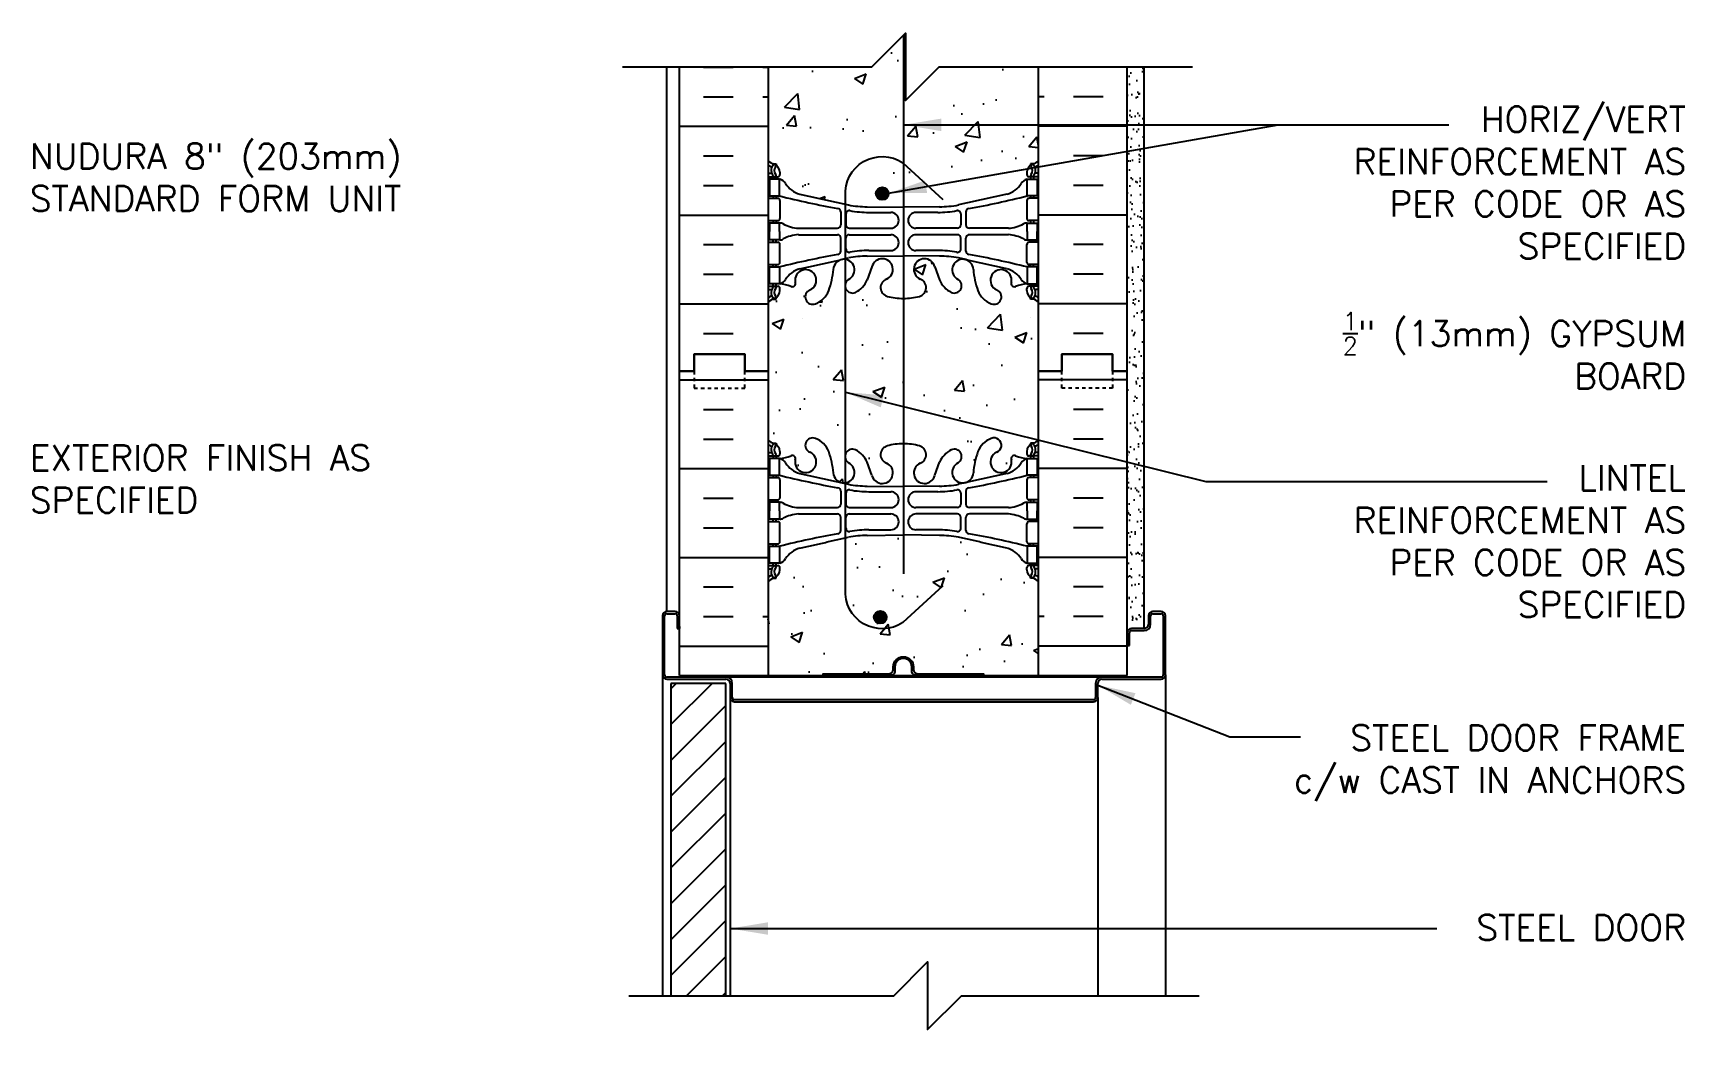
# Model space of a CAD drawing. Header units: inches. Extents: x -46.4 to 2.8, y 130.3 to 208.3.
# Drawn here: x -46.09 to 2.77, y 178.78 to 208.33 of the extents above; entities that cross this region are included whole.
import ezdxf

# ---------------------------------------------------------------- set-up
doc = ezdxf.new("R2010")
doc.units = ezdxf.units.IN
doc.header["$LTSCALE"] = 0.5
doc.header["$MEASUREMENT"] = 0
doc.linetypes.add('DASHED2', pattern=[0.375, 0.25, -0.125])
for name, color, linetype in [('HATCH', 12, 'Continuous'), ('line25', 2, 'Continuous'), ('LINE50', 5, 'Continuous'), ('LINE65', 3, 'Continuous'), ('LINE9', 9, 'Continuous'), ('TEXT', 4, 'Continuous'), ('Web_Edge', 9, 'Continuous')]:
    doc.layers.add(name, color=color, linetype=linetype)
doc.styles.add('DIM', font='romans.shx', dxfattribs={"width": 0.7})
doc.styles.add('ROMANS', font='romans.shx', dxfattribs={"height": 0.75})
doc.dimstyles.new('ext_12', dxfattribs={"dimscale": 12, "dimtxt": 0.09375, "dimasz": 0.09375, "dimexe": 0.09375, "dimexo": 0.0625, "dimgap": 0.0625, "dimtad": 1, "dimdec": 1, "dimzin": 3, "dimdsep": 46, "dimlunit": 4, "dimtxsty": 'DIM', "dimcen": 0.09, "dimdle": 0.09375, "dimclrt": 4, "dimadec": 0, "dimazin": 0, "dimtfac": 1, "dimtdec": 1, "dimtmove": 2, "dimatfit": 3, "dimfxl": 1, "dimfrac": 2, "dimtolj": 1, "dimtzin": 0, "dimarcsym": 0})
pattern_1 = [(37.5, (-146.2591, 11.6851), (-0.01574834, 0.48170594), [0, -0.38, 0, -0.425, 0, -0.40625]), (7.5, (-146.2591, 11.6851), (0.4424442, 0.7055365), [0, -0.205, 0, -0.3425, 0, -0.13125]), (327.5, (-146.5666, 11.6851), (0.7785355, 0.0014148), [0, -0.125, 0, -0.45, 0, -0.5875]), (317.5, (-146.5666, 11.6851), (0.7515317, 0.2194189), [0, -0.0625, 0, -0.295, 0, -0.3375])]

msp = doc.modelspace()

# ---------------------------------------------------------------- hatches: boundary and pattern name
at = {"layer": 'HATCH'}
h = msp.add_hatch(dxfattribs=at)
h.set_pattern_fill('AR-CONC', color=256, scale=0.5)
edge = h.paths.add_edge_path()
edge.add_line((-16.348, 207.33), (-19.285, 207.33))
edge.add_line((-19.285, 207.33), (-20.285, 206.33))
edge.add_line((-20.285, 206.33), (-20.285, 208.33))
edge.add_line((-20.285, 208.33), (-21.285, 207.33))
edge.add_line((-21.285, 207.33), (-24.348, 207.33))
edge.add_line((-24.348, 207.33), (-24.348, 204.557))
edge.add_arc((-24.002, 204.918), 0.5, 226.2109, 246.4218)
edge.add_line((-24.202, 204.46), (-24.112, 204.46))
edge.add_line((-24.112, 204.46), (-24.112, 204.418))
edge.add_arc((-24.252, 204.211), 0.25, 0, 55.9442, ccw=False)
edge.add_line((-24.002, 204.211), (-24.002, 204.143))
edge.add_arc((-24.064, 204.143), 0.0625, -90, 0, ccw=False)
edge.add_line((-24.064, 204.081), (-24.112, 204.081))
edge.add_line((-24.112, 204.081), (-24.112, 204.011))
edge.add_line((-24.112, 204.011), (-24.007, 204.011))
edge.add_arc((-24.129, 203.668), 0.364, 34.9775, 70.3387, ccw=False)
edge.add_arc((-23.206, 204.279), 0.743, 212.7919, 253.8107)
edge.add_spline(control_points=[(-23.413, 203.565), (-21.976, 203.245)], knot_values=[0, 0, 1, 1], degree=1, periodic=0)
edge.add_arc((-21.419, 206.177), 2.984, 259.2546, 270.0995)
edge.add_line((-21.414, 203.193), (-20.348, 203.177))
edge.add_line((-20.348, 203.177), (-19.281, 203.193))
edge.add_arc((-19.276, 206.177), 2.984, 269.9005, 280.7454)
edge.add_spline(control_points=[(-18.72, 203.245), (-17.282, 203.565)], knot_values=[0, 0, 1, 1], degree=1, periodic=0)
edge.add_arc((-17.489, 204.279), 0.743, 286.1893, 327.2081)
edge.add_arc((-16.566, 203.668), 0.364, 109.6613, 145.0225, ccw=False)
edge.add_line((-16.689, 204.011), (-16.584, 204.011))
edge.add_line((-16.584, 204.011), (-16.584, 204.081))
edge.add_line((-16.584, 204.081), (-16.631, 204.081))
edge.add_arc((-16.631, 204.143), 0.0625, 180, 270, ccw=False)
edge.add_line((-16.694, 204.143), (-16.694, 204.211))
edge.add_arc((-16.444, 204.211), 0.25, 124.0558, 180, ccw=False)
edge.add_line((-16.584, 204.418), (-16.584, 204.46))
edge.add_line((-16.584, 204.46), (-16.494, 204.46))
edge.add_arc((-16.694, 204.918), 0.5, 293.5782, 313.7891)
edge.add_line((-16.348, 204.557), (-16.348, 207.33))
h.paths.add_polyline_path([(-16.348, 200.365, 0.088416), (-16.494, 200.462), (-16.584, 200.462), (-16.584, 200.504, -0.249069), (-16.694, 200.711), (-16.694, 200.778, -0.414214), (-16.631, 200.841), (-16.584, 200.841), (-16.584, 200.911), (-16.689, 200.911, 0.087457), (-17.026, 200.832, -0.638777), (-17.151, 200.956, 2.087231), (-17.585, 200.731, -1), (-17.748, 200.322, -0.21345), (-18.14, 200.711, -0.068226), (-18.276, 201.339, 1.753171), (-18.727, 201.043, -0.940793), (-18.93, 200.659, -0.173075), (-19.276, 201.026), (-19.419, 201.413, 1.612474), (-19.85, 201.053, -0.734872), (-19.874, 200.542, -0.068475), (-20.348, 200.48, -0.068475), (-20.822, 200.542, -0.734872), (-20.845, 201.053, 1.612474), (-21.276, 201.413), (-21.419, 201.026, -0.173075), (-21.765, 200.659, -0.940793), (-21.969, 201.043, 1.753171), (-22.419, 201.339, -0.068226), (-22.555, 200.711, -0.21345), (-22.947, 200.322, -1), (-23.111, 200.731, 2.087231), (-23.545, 200.956, -0.638777), (-23.67, 200.832, 0.087457), (-24.007, 200.911), (-24.112, 200.911), (-24.112, 200.841), (-24.064, 200.841, -0.414214), (-24.002, 200.778), (-24.002, 200.711, -0.249069), (-24.112, 200.504), (-24.112, 200.462), (-24.202, 200.462, 0.088416), (-24.348, 200.365), (-24.348, 198.33), (-24.348, 196.296, 0.088416), (-24.202, 196.199), (-24.112, 196.199), (-24.112, 196.157, -0.249069), (-24.002, 195.95), (-24.002, 195.882, -0.414214), (-24.064, 195.82), (-24.112, 195.82), (-24.112, 195.75), (-24.007, 195.75, 0.087457), (-23.67, 195.828, -0.638777), (-23.545, 195.705, 2.087231), (-23.111, 195.93, -1), (-22.947, 196.338, -0.21345), (-22.555, 195.949, -0.068226), (-22.419, 195.321, 1.753171), (-21.969, 195.618, -0.940793), (-21.765, 196.001, -0.173075), (-21.419, 195.634), (-21.276, 195.248, 1.612474), (-20.845, 195.607, -0.734872), (-20.822, 196.118, -0.068475), (-20.348, 196.18, -0.068475), (-19.874, 196.118, -0.734872), (-19.85, 195.607, 1.612474), (-19.419, 195.248), (-19.276, 195.634, -0.173075), (-18.93, 196.001, -0.940793), (-18.727, 195.618, 1.753171), (-18.276, 195.321, -0.068226), (-18.14, 195.949, -0.21345), (-17.748, 196.338, -1), (-17.585, 195.93, 2.087231), (-17.151, 195.705, -0.638777), (-17.026, 195.828, 0.087457), (-16.689, 195.75), (-16.584, 195.75), (-16.584, 195.82), (-16.631, 195.82, -0.414214), (-16.694, 195.882), (-16.694, 195.95, -0.249069), (-16.584, 196.157), (-16.584, 196.199), (-16.494, 196.199, 0.088416), (-16.348, 196.296), (-16.348, 198.33)])
edge = h.paths.add_edge_path()
edge.add_arc((-16.694, 191.743), 0.5, 46.2109, 66.4218)
edge.add_line((-16.494, 192.201), (-16.584, 192.201))
edge.add_line((-16.584, 192.201), (-16.584, 192.243))
edge.add_arc((-16.444, 192.45), 0.25, 180, 235.9442, ccw=False)
edge.add_line((-16.694, 192.45), (-16.694, 192.517))
edge.add_arc((-16.631, 192.517), 0.0625, 90, 180, ccw=False)
edge.add_line((-16.631, 192.58), (-16.584, 192.58))
edge.add_line((-16.584, 192.58), (-16.584, 192.65))
edge.add_line((-16.584, 192.65), (-16.689, 192.65))
edge.add_arc((-16.566, 192.992), 0.364, 214.9775, 250.3387, ccw=False)
edge.add_arc((-17.489, 192.381), 0.743, 32.7919, 73.8107)
edge.add_spline(control_points=[(-17.282, 193.095), (-18.72, 193.416)], knot_values=[0, 0, 1, 1], degree=1, periodic=0)
edge.add_arc((-19.276, 190.484), 2.984, 79.2546, 90.0995)
edge.add_line((-19.281, 193.468), (-20.348, 193.484))
edge.add_line((-20.348, 193.484), (-21.414, 193.468))
edge.add_arc((-21.419, 190.484), 2.984, 89.9005, 100.7454)
edge.add_spline(control_points=[(-21.976, 193.416), (-23.413, 193.095)], knot_values=[0, 0, 1, 1], degree=1, periodic=0)
edge.add_arc((-23.206, 192.381), 0.743, 106.1893, 147.2081)
edge.add_arc((-24.129, 192.992), 0.364, 289.6613, 325.0225, ccw=False)
edge.add_line((-24.007, 192.65), (-24.112, 192.65))
edge.add_line((-24.112, 192.65), (-24.112, 192.58))
edge.add_line((-24.112, 192.58), (-24.064, 192.58))
edge.add_arc((-24.064, 192.517), 0.0625, 0, 90, ccw=False)
edge.add_line((-24.002, 192.517), (-24.002, 192.45))
edge.add_arc((-24.252, 192.45), 0.25, 304.0558, 360, ccw=False)
edge.add_line((-24.112, 192.243), (-24.112, 192.201))
edge.add_line((-24.112, 192.201), (-24.202, 192.201))
edge.add_arc((-24.002, 191.743), 0.5, 113.5782, 133.7891)
edge.add_line((-24.348, 192.103), (-24.348, 189.33))
edge.add_line((-24.348, 189.33), (-22.723, 189.33))
edge.add_line((-22.723, 189.33), (-22.723, 189.38))
edge.add_line((-22.723, 189.38), (-20.773, 189.38))
edge.add_arc((-20.773, 189.505), 0.125, 270, 360)
edge.add_line((-20.648, 189.505), (-20.648, 189.58))
edge.add_arc((-20.348, 189.58), 0.3, 0, 180, ccw=False)
edge.add_line((-20.048, 189.58), (-20.048, 189.505))
edge.add_arc((-19.923, 189.505), 0.125, 180, 270)
edge.add_line((-19.923, 189.38), (-17.973, 189.38))
edge.add_line((-17.973, 189.38), (-17.973, 189.33))
edge.add_line((-17.973, 189.33), (-16.348, 189.33))
edge.add_line((-16.348, 189.33), (-16.348, 192.103))
h.paths.add_polyline_path([(-16.223, 169.471), (-24.473, 169.471), (-24.473, 168.405), (-23.377, 167.309), (-23.336, 167.18), (-23.465, 167.22), (-24.473, 168.228), (-24.473, 167.971), (-24.348, 167.971), (-24.348, 167.436, 0.088416), (-24.202, 167.339), (-24.112, 167.339), (-24.112, 167.297, -0.249069), (-24.002, 167.09), (-24.002, 167.023, -0.414214), (-24.064, 166.96), (-24.112, 166.96), (-24.112, 166.89), (-24.007, 166.89, 0.087457), (-23.67, 166.969, -0.638777), (-23.545, 166.846, 2.087231), (-23.111, 167.07, -1), (-22.947, 167.479, -0.21345), (-22.555, 167.09, -0.068226), (-22.419, 166.462, 1.753171), (-21.969, 166.758, -0.940793), (-21.765, 167.142, -0.173075), (-21.419, 166.775), (-21.276, 166.388, 1.612474), (-20.845, 166.748, -0.734872), (-20.822, 167.259, -0.068475), (-20.348, 167.321, -0.068475), (-19.874, 167.259, -0.734872), (-19.85, 166.748, 1.612474), (-19.419, 166.388), (-19.276, 166.775, -0.173075), (-18.93, 167.142, -0.940793), (-18.727, 166.758, 1.753171), (-18.276, 166.462, -0.068226), (-18.14, 167.09, -0.21345), (-17.748, 167.479, -1), (-17.585, 167.07, 2.087231), (-17.151, 166.846, -0.638777), (-17.026, 166.969, 0.087457), (-16.689, 166.89), (-16.584, 166.89), (-16.584, 166.96), (-16.631, 166.96, -0.414214), (-16.694, 167.023), (-16.694, 167.09, -0.249069), (-16.584, 167.297), (-16.584, 167.339), (-16.494, 167.339, 0.088416), (-16.348, 167.436), (-16.348, 167.971), (-16.223, 167.971), (-16.223, 168.228), (-17.23, 167.22), (-17.359, 167.18), (-17.319, 167.309), (-16.223, 168.405)])
edge = h.paths.add_edge_path()
edge.add_line((-19.817, 164.616), (-20.348, 164.624))
edge.add_line((-20.348, 164.624), (-21.414, 164.608))
edge.add_arc((-21.419, 161.625), 2.984, 89.9005, 100.7454)
edge.add_spline(control_points=[(-21.976, 164.556), (-23.413, 164.236)], knot_values=[0, 0, 1, 1], degree=1, periodic=0)
edge.add_arc((-23.206, 163.522), 0.743, 106.1893, 147.2081)
edge.add_arc((-24.129, 164.133), 0.364, 289.6613, 325.0225, ccw=False)
edge.add_line((-24.007, 163.79), (-24.112, 163.79))
edge.add_line((-24.112, 163.79), (-24.112, 163.72))
edge.add_line((-24.112, 163.72), (-24.064, 163.72))
edge.add_arc((-24.064, 163.658), 0.0625, 0, 90, ccw=False)
edge.add_line((-24.002, 163.658), (-24.002, 163.59))
edge.add_arc((-24.252, 163.59), 0.25, 304.0558, 360, ccw=False)
edge.add_line((-24.112, 163.383), (-24.112, 163.341))
edge.add_line((-24.112, 163.341), (-24.202, 163.341))
edge.add_arc((-24.002, 162.883), 0.5, 113.5782, 133.7891)
edge.add_line((-24.348, 163.244), (-24.348, 157.698))
edge.add_arc((-24.002, 158.059), 0.5, 226.2109, 246.4218)
edge.add_line((-24.202, 157.6), (-24.112, 157.6))
edge.add_line((-24.112, 157.6), (-24.112, 157.559))
edge.add_arc((-24.252, 157.351), 0.25, 0, 55.9442, ccw=False)
edge.add_line((-24.002, 157.351), (-24.002, 157.284))
edge.add_arc((-24.064, 157.284), 0.0625, -90, 0, ccw=False)
edge.add_line((-24.064, 157.221), (-24.112, 157.221))
edge.add_line((-24.112, 157.221), (-24.112, 157.151))
edge.add_line((-24.112, 157.151), (-24.007, 157.151))
edge.add_arc((-24.129, 156.809), 0.364, 34.9775, 70.3387, ccw=False)
edge.add_arc((-23.206, 157.42), 0.743, 212.7919, 253.8107)
edge.add_spline(control_points=[(-23.413, 156.706), (-21.976, 156.386)], knot_values=[0, 0, 1, 1], degree=1, periodic=0)
edge.add_arc((-21.419, 159.317), 2.984, 259.2546, 270.0995)
edge.add_line((-21.414, 156.333), (-20.348, 156.318))
edge.add_line((-20.348, 156.318), (-19.281, 156.333))
edge.add_arc((-19.276, 159.317), 2.984, 269.9005, 280.7454)
edge.add_spline(control_points=[(-18.72, 156.386), (-17.282, 156.706)], knot_values=[0, 0, 1, 1], degree=1, periodic=0)
edge.add_arc((-17.489, 157.42), 0.743, 286.1893, 327.2081)
edge.add_arc((-16.566, 156.809), 0.364, 109.6613, 145.0225, ccw=False)
edge.add_line((-16.689, 157.151), (-16.584, 157.151))
edge.add_line((-16.584, 157.151), (-16.584, 157.221))
edge.add_line((-16.584, 157.221), (-16.631, 157.221))
edge.add_arc((-16.631, 157.284), 0.0625, 180, 270, ccw=False)
edge.add_line((-16.694, 157.284), (-16.694, 157.351))
edge.add_arc((-16.444, 157.351), 0.25, 124.0558, 180, ccw=False)
edge.add_line((-16.584, 157.559), (-16.584, 157.6))
edge.add_line((-16.584, 157.6), (-16.494, 157.6))
edge.add_arc((-16.694, 158.059), 0.5, 293.5782, 313.7891)
edge.add_line((-16.348, 157.698), (-16.348, 160.164))
edge.add_line((-16.348, 160.164), (-17.192, 160.164))
edge.add_line((-17.192, 160.164), (-17.192, 160.726))
edge.add_line((-17.192, 160.726), (-17.379, 160.914))
edge.add_line((-17.379, 160.914), (-17.629, 160.914))
edge.add_line((-17.629, 160.914), (-17.817, 160.726))
edge.add_line((-17.817, 160.726), (-17.817, 160.164))
edge.add_line((-17.817, 160.164), (-18.442, 160.164))
edge.add_line((-18.442, 160.164), (-18.442, 160.726))
edge.add_line((-18.442, 160.726), (-18.629, 160.914))
edge.add_line((-18.629, 160.914), (-18.879, 160.914))
edge.add_line((-18.879, 160.914), (-19.067, 160.726))
edge.add_line((-19.067, 160.726), (-19.067, 160.164))
edge.add_line((-19.067, 160.164), (-19.463, 160.164))
edge.add_line((-19.463, 160.164), (-19.817, 160.517))
edge.add_line((-19.817, 160.517), (-19.817, 164.616))
edge = h.paths.add_edge_path(flags=17)
edge.add_spline(control_points=[(-17.308, 164.241), (-18.72, 164.556)], knot_values=[0.01781, 0.01781, 1, 1], degree=1, periodic=0)
edge.add_arc((-19.276, 161.625), 2.984, 79.2546, 80.9725)
edge.add_line((-18.808, 164.572), (-18.808, 162.971))
edge.add_line((-18.808, 162.971), (-18.558, 162.721))
edge.add_line((-18.558, 162.721), (-17.558, 162.721))
edge.add_line((-17.558, 162.721), (-17.308, 162.971))
edge.add_line((-17.308, 162.971), (-17.308, 164.241))
h.paths.add_polyline_path([(-16.348, 153.505, 0.088416), (-16.494, 153.603), (-16.584, 153.603), (-16.584, 153.644, -0.249069), (-16.694, 153.851), (-16.694, 153.919, -0.414214), (-16.631, 153.981), (-16.584, 153.981), (-16.584, 154.051), (-16.689, 154.051, 0.085348), (-17.018, 153.976, -0.669601), (-17.151, 154.096, 2.087231), (-17.585, 153.871, -1), (-17.748, 153.463, -0.21345), (-18.14, 153.852, -0.068226), (-18.276, 154.48, 1.753171), (-18.727, 154.183, -0.940793), (-18.93, 153.8, -0.173075), (-19.276, 154.167), (-19.419, 154.554, 1.612474), (-19.85, 154.194, -0.734872), (-19.874, 153.683, -0.068475), (-20.348, 153.621, -0.068475), (-20.822, 153.683, -0.734872), (-20.845, 154.194, 1.612474), (-21.276, 154.554), (-21.419, 154.167, -0.173075), (-21.765, 153.8, -0.940793), (-21.969, 154.183, 1.753171), (-22.419, 154.48, -0.068226), (-22.555, 153.852, -0.21345), (-22.947, 153.463, -1), (-23.111, 153.871, 2.087231), (-23.545, 154.096, -0.669601), (-23.677, 153.976, 0.085348), (-24.007, 154.051), (-24.112, 154.051), (-24.112, 153.981), (-24.064, 153.981, -0.414214), (-24.002, 153.919), (-24.002, 153.851, -0.249069), (-24.112, 153.644), (-24.112, 153.603), (-24.202, 153.603, 0.088416), (-24.348, 153.505), (-24.348, 151.471), (-24.348, 149.436, 0.088416), (-24.202, 149.339), (-24.112, 149.339), (-24.112, 149.297, -0.249069), (-24.002, 149.09), (-24.002, 149.023, -0.414214), (-24.064, 148.96), (-24.112, 148.96), (-24.112, 148.89), (-24.007, 148.89, 0.085348), (-23.677, 148.966, -0.669601), (-23.545, 148.846, 2.087231), (-23.111, 149.07, -1), (-22.947, 149.479, -0.21345), (-22.555, 149.09, -0.068226), (-22.419, 148.462, 1.753171), (-21.969, 148.758, -0.940793), (-21.765, 149.142, -0.173075), (-21.419, 148.775), (-21.276, 148.388, 1.612474), (-20.845, 148.748, -0.734872), (-20.822, 149.259, -0.068475), (-20.348, 149.321, -0.068475), (-19.874, 149.259, -0.734872), (-19.85, 148.748, 1.612474), (-19.419, 148.388), (-19.276, 148.775, -0.173075), (-18.93, 149.142, -0.940793), (-18.727, 148.758, 1.753171), (-18.276, 148.462, -0.068226), (-18.14, 149.09, -0.21345), (-17.748, 149.479, -1), (-17.585, 149.07, 2.087231), (-17.151, 148.846, -0.669601), (-17.018, 148.966, 0.085348), (-16.689, 148.89), (-16.584, 148.89), (-16.584, 148.96), (-16.631, 148.96, -0.414214), (-16.694, 149.023), (-16.694, 149.09, -0.249069), (-16.584, 149.297), (-16.584, 149.339), (-16.494, 149.339, 0.088416), (-16.348, 149.436), (-16.348, 151.471)])
h = msp.add_hatch(dxfattribs=at)
h.set_pattern_fill('AR-SAND', color=256, scale=0.25, style=0)
h.set_pattern_definition(pattern_1)
h.paths.add_polyline_path([(-13.223, 207.33), (-13.723, 207.33), (-13.723, 203.585), (-13.223, 203.585)])
h = msp.add_hatch(dxfattribs=at)
h.set_pattern_fill('AR-SAND', color=256, scale=0.25, style=0)
h.set_pattern_definition(pattern_1)
h.paths.add_polyline_path([(-13.223, 203.585), (-13.723, 203.585), (-13.723, 202.692), (-13.223, 202.975)])
h = msp.add_hatch(dxfattribs=at)
h.set_pattern_fill('AR-SAND', color=256, scale=0.25, style=0)
h.set_pattern_definition(pattern_1)
h.paths.add_polyline_path([(-13.223, 202.975), (-13.723, 202.692), (-13.723, 198.33), (-13.723, 190.593, -0.414214), (-13.598, 190.718), (-13.223, 190.718)])
h = msp.add_hatch(dxfattribs=at)
h.set_pattern_fill('ANSI31', color=256, scale=6, style=0)
h.set_pattern_definition([(45, (-148.2591, 11.6851), (-0.53033, 0.53033), [])])
h.paths.add_polyline_path([(-25.598, 189.093), (-27.223, 189.093), (-27.223, 179.855), (-25.598, 179.855)])
at = {"layer": 'LINE65'}
for points in [[(-20.784, 203.581, 1), (-21.159, 203.581, 1)], [(-20.843, 191.048, 1), (-21.218, 191.048, 1)]]:
    msp.add_hatch(color=256, dxfattribs=at).paths.add_polyline_path(points)

# ---------------------------------------------------------------- linework, layer by layer
at = {"layer": 'HATCH'}
for p, q in [((-26.259, 207.321), (-25.384, 207.321)), ((-24.509, 207.321), (-24.348, 207.321)), ((-16.186, 207.321), (-16.348, 207.321)), ((-14.436, 207.321), (-15.311, 207.321)), ((-26.259, 206.446), (-25.384, 206.446)), ((-24.509, 206.446), (-24.348, 206.446)), ((-16.186, 206.446), (-16.348, 206.446)), ((-14.436, 206.446), (-15.311, 206.446)), ((-26.973, 205.571), (-24.348, 205.571)), ((-13.723, 205.571), (-16.348, 205.571)), ((-26.259, 204.696), (-25.384, 204.696)), ((-14.436, 204.696), (-15.311, 204.696)), ((-26.259, 203.821), (-25.384, 203.821)), ((-14.436, 203.821), (-15.311, 203.821)), ((-26.973, 202.946), (-24.348, 202.946)), ((-13.723, 202.946), (-16.348, 202.946)), ((-26.259, 202.071), (-25.384, 202.071)), ((-14.436, 202.071), (-15.311, 202.071)), ((-26.259, 201.196), (-25.384, 201.196)), ((-14.436, 201.196), (-15.311, 201.196)), ((-26.973, 200.321), (-24.348, 200.321)), ((-23.32, 199.886), (-23.32, 199.886)), ((-16.588, 199.917), (-16.588, 199.917)), ((-13.723, 200.321), (-16.348, 200.321)), ((-26.259, 199.446), (-25.384, 199.446)), ((-14.436, 199.446), (-15.311, 199.446)), ((-26.973, 198.071), (-24.348, 198.071)), ((-13.723, 198.071), (-16.348, 198.071)), ((-26.259, 197.196), (-25.384, 197.196)), ((-14.436, 197.196), (-15.311, 197.196)), ((-26.259, 196.321), (-25.384, 196.321)), ((-14.436, 196.321), (-15.311, 196.321)), ((-26.973, 195.446), (-24.348, 195.446)), ((-13.723, 195.446), (-16.348, 195.446)), ((-26.259, 194.571), (-25.384, 194.571)), ((-14.436, 194.571), (-15.311, 194.571)), ((-26.259, 193.696), (-25.384, 193.696)), ((-14.436, 193.696), (-15.311, 193.696)), ((-26.973, 192.821), (-24.348, 192.821)), ((-13.723, 192.821), (-16.348, 192.821)), ((-26.259, 191.946), (-25.384, 191.946)), ((-14.436, 191.946), (-15.311, 191.946)), ((-26.259, 191.071), (-25.384, 191.071)), ((-24.509, 191.071), (-24.348, 191.071)), ((-16.186, 191.071), (-16.348, 191.071)), ((-14.436, 191.071), (-15.311, 191.071)), ((-26.973, 190.196), (-24.348, 190.196)), ((-13.723, 190.196), (-16.348, 190.196)), ((-27.473, 189.343), (-27.473, 179.855)), ((-12.598, 189.343), (-12.598, 179.855)), ((-25.473, 188.674), (-25.473, 179.855)), ((-14.598, 188.674), (-14.598, 179.855))]:
    msp.add_line(p, q, dxfattribs=at)
at = {"layer": 'line25'}
for p, q in [((-24.348, 207.33), (-24.348, 198.33)), ((-16.348, 198.33), (-16.348, 207.33)), ((-24.348, 198.33), (-24.348, 189.33)), ((-16.348, 189.33), (-16.348, 198.33)), ((-26.973, 189.33), (-24.348, 189.33)), ((-16.348, 189.33), (-13.723, 189.33)), ((-27.223, 189.093), (-27.223, 179.855)), ((-25.598, 189.093), (-27.223, 189.093)), ((-25.598, 179.855), (-25.598, 189.093))]:
    msp.add_line(p, q, dxfattribs=at)
at = {"layer": 'LINE50'}
for p, q in [((-26.973, 198.33), (-26.973, 207.33)), ((-13.723, 198.33), (-13.723, 207.33)), ((-26.973, 189.33), (-26.973, 198.33)), ((-13.723, 189.33), (-13.723, 198.33))]:
    msp.add_line(p, q, dxfattribs=at)
for points in [[(-26.973, 198.33), (-26.535, 198.33), (-26.535, 198.83), (-25.035, 198.83), (-25.035, 198.33), (-24.348, 198.33)], [(-24.348, 198.33), (-25.035, 198.33), (-25.035, 198.83), (-26.535, 198.83), (-26.535, 198.33), (-26.973, 198.33)], [(-13.723, 198.33), (-14.16, 198.33), (-14.16, 198.83), (-15.66, 198.83), (-15.66, 198.33), (-16.348, 198.33)], [(-16.348, 198.33), (-15.66, 198.33), (-15.66, 198.83), (-14.16, 198.83), (-14.16, 198.33), (-13.723, 198.33)]]:
    msp.add_lwpolyline(points, dxfattribs=at)
at = {"layer": 'LINE65'}
msp.add_line((-20.348, 208.268), (-20.348, 192.33), dxfattribs=at)
msp.add_lwpolyline([(-19.185, 191.977), (-20.365, 190.893, -0.623194), (-22.064, 191.883), (-22.064, 203.503, -0.623194), (-20.365, 204.493), (-19.185, 203.409)], format="xyb", dxfattribs=at)
for centre in [(-20.972, 203.581), (-21.03, 191.048)]:
    msp.add_circle(centre, 0.188, dxfattribs=at)
at = {"layer": 'LINE9'}
for p, q in [((-27.348, 191.218), (-27.348, 207.33)), ((-13.223, 190.718), (-13.223, 207.33)), ((-27.473, 191.093), (-27.473, 189.343)), ((-27.41, 189.343), (-27.41, 191.093)), ((-27.098, 191.218), (-27.348, 191.218)), ((-27.348, 191.155), (-27.098, 191.155)), ((-27.035, 191.093), (-27.035, 190.718)), ((-26.973, 190.718), (-26.973, 191.093)), ((-13.098, 191.093), (-13.098, 190.843)), ((-13.035, 190.843), (-13.035, 191.093)), ((-12.723, 191.218), (-12.973, 191.218)), ((-12.973, 191.155), (-12.723, 191.155)), ((-12.66, 191.093), (-12.66, 189.343)), ((-12.598, 189.343), (-12.598, 191.093)), ((-27.035, 190.718), (-26.973, 190.718)), ((-26.973, 190.778), (-26.973, 190.718)), ((-13.723, 190.593), (-13.723, 190.218)), ((-13.66, 190.218), (-13.66, 190.593)), ((-13.223, 190.718), (-13.598, 190.718)), ((-13.598, 190.655), (-13.223, 190.655)), ((-13.723, 190.218), (-13.66, 190.218)), ((-25.598, 189.28), (-27.348, 189.28)), ((-27.348, 189.218), (-25.598, 189.218)), ((-26.094, 189.28), (-26.094, 189.33)), ((-26.094, 189.33), (-13.975, 189.33)), ((-13.975, 189.28), (-26.094, 189.28)), ((-12.723, 189.28), (-14.473, 189.28)), ((-14.473, 189.218), (-12.723, 189.218)), ((-13.975, 189.33), (-13.975, 189.28)), ((-25.473, 189.093), (-25.473, 188.674)), ((-25.41, 188.674), (-25.41, 189.093)), ((-14.66, 189.093), (-14.66, 188.674)), ((-14.598, 188.674), (-14.598, 189.093)), ((-14.723, 188.611), (-25.348, 188.611)), ((-25.348, 188.549), (-14.723, 188.549))]:
    msp.add_line(p, q, dxfattribs=at)
for points in [[(-28.661, 207.33), (-21.285, 207.33), (-20.285, 208.33), (-20.285, 206.33), (-19.285, 207.33), (-11.792, 207.33)], [(-28.473, 179.855), (-20.631, 179.855), (-19.631, 180.855), (-19.631, 178.855), (-18.631, 179.855), (-11.598, 179.855)]]:
    msp.add_lwpolyline(points, dxfattribs=at)
at = {"layer": 'LINE9', "linetype": 'DASHED2', "ltscale": 0.15}
for points in [[(-26.535, 198.33), (-26.535, 198.33), (-26.535, 197.83), (-25.035, 197.83), (-25.035, 198.33), (-25.035, 198.33)], [(-14.16, 198.33), (-14.16, 198.33), (-14.16, 197.83), (-15.66, 197.83), (-15.66, 198.33), (-15.66, 198.33)]]:
    msp.add_lwpolyline(points, dxfattribs=at)
at = {"layer": 'LINE9'}
msp.add_lwpolyline([(-17.973, 189.33), (-19.973, 189.33, -0.414214), (-20.098, 189.455), (-20.098, 189.58, 1), (-20.598, 189.58), (-20.598, 189.455, -0.414214), (-20.723, 189.33), (-22.723, 189.33), (-22.723, 189.38), (-20.773, 189.38, 0.414214), (-20.648, 189.505), (-20.648, 189.58, -1), (-20.048, 189.58), (-20.048, 189.505, 0.414214), (-19.923, 189.38), (-17.973, 189.38)], format="xyb", close=True, dxfattribs=at)
for centre, radius, start, end in [((-27.348, 191.093), 0.125, 90, 180), ((-27.348, 191.093), 0.0625, 90, 180), ((-27.098, 191.093), 0.125, 0, 90), ((-27.098, 191.093), 0.0625, 0, 90), ((-12.973, 191.093), 0.125, 90, 180), ((-12.973, 191.093), 0.0625, 90, 180), ((-12.723, 191.093), 0.125, 0, 90), ((-12.723, 191.093), 0.0625, 0, 90), ((-13.598, 190.593), 0.125, 90, 180), ((-13.598, 190.593), 0.0625, 90, 180), ((-13.223, 190.843), 0.125, 270, 0), ((-13.223, 190.843), 0.188, 270, 0), ((-27.348, 189.343), 0.125, 180, 270), ((-27.348, 189.343), 0.0625, 180, 270), ((-25.598, 189.093), 0.188, 0, 90), ((-25.598, 189.093), 0.125, 0, 90), ((-14.473, 189.093), 0.188, 90, 180), ((-14.473, 189.093), 0.125, 90, 180), ((-12.723, 189.343), 0.125, 270, 0), ((-12.723, 189.343), 0.0625, 270, 0), ((-25.348, 188.674), 0.125, 180, 270), ((-25.348, 188.674), 0.0625, 180, 270), ((-14.723, 188.674), 0.125, 270, 0), ((-14.723, 188.674), 0.0625, 270, 0)]:
    msp.add_arc(centre, radius, start, end, dxfattribs=at)
at = {"layer": 'TEXT'}
for points in [[(-24.959, 204.584, 0, 0.5, 0), (-26.459, 204.584, 0, 0, 0), (-33.424, 204.584, 0, 0, 0)], [(-13.438, 199.4, 0, 0.5, 0), (-11.938, 199.4, 0, 0, 0), (-9.322, 199.4, 0, 0, 0)], [(-27.348, 195.718, 0, 0.5, 0), (-28.848, 195.718, 0, 0, 0), (-34.35, 195.718, 0, 0, 0)]]:
    msp.add_lwpolyline(points, format="xyseb", dxfattribs=at)
at = {"layer": 'Web_Edge'}
for p, q in [((-24.202, 204.46), (-24.112, 204.46)), ((-24.112, 204.46), (-24.112, 204.418)), ((-16.494, 204.46), (-16.584, 204.46)), ((-16.584, 204.46), (-16.584, 204.418)), ((-24.348, 204.181), (-24.27, 204.181)), ((-24.348, 204.081), (-24.064, 204.081)), ((-24.202, 204.081), (-24.202, 204.011)), ((-24.112, 204.081), (-24.112, 204.011)), ((-24.002, 204.211), (-24.002, 204.143)), ((-16.694, 204.211), (-16.694, 204.143)), ((-16.348, 204.081), (-16.631, 204.081)), ((-16.584, 204.081), (-16.584, 204.011)), ((-16.494, 204.081), (-16.494, 204.011)), ((-16.348, 204.181), (-16.426, 204.181)), ((-24.348, 203.441), (-24.064, 203.441)), ((-24.202, 203.511), (-24.202, 203.441)), ((-24.112, 203.511), (-24.112, 203.441)), ((-24.002, 203.378), (-24.002, 202.843)), ((-16.694, 203.378), (-16.694, 202.843)), ((-16.348, 203.441), (-16.631, 203.441)), ((-16.584, 203.511), (-16.584, 203.441)), ((-16.494, 203.511), (-16.494, 203.441)), ((-22.2, 203.041), (-22.2, 202.656)), ((-22.047, 202.979), (-22.047, 202.656)), ((-21.414, 203.193), (-20.348, 203.177)), ((-21.367, 203.025), (-20.72, 203.025)), ((-19.281, 203.193), (-20.348, 203.177)), ((-19.328, 203.025), (-19.975, 203.025)), ((-18.648, 202.979), (-18.648, 202.656)), ((-18.496, 203.041), (-18.496, 202.656)), ((-24.348, 202.781), (-24.064, 202.781)), ((-24.202, 202.781), (-24.202, 202.711)), ((-24.112, 202.781), (-24.112, 202.711)), ((-23.454, 202.555), (-22.3, 202.556)), ((-23.454, 202.366), (-22.3, 202.365)), ((-21.947, 202.556), (-20.72, 202.556)), ((-21.947, 202.365), (-20.72, 202.365)), ((-18.748, 202.556), (-19.975, 202.556)), ((-18.748, 202.365), (-19.975, 202.365)), ((-17.241, 202.555), (-18.396, 202.556)), ((-17.241, 202.366), (-18.396, 202.365)), ((-16.348, 202.781), (-16.631, 202.781)), ((-16.584, 202.781), (-16.584, 202.711)), ((-16.494, 202.781), (-16.494, 202.711)), ((-24.348, 202.141), (-24.064, 202.141)), ((-24.202, 202.141), (-24.202, 202.211)), ((-24.112, 202.141), (-24.112, 202.211)), ((-24.002, 201.543), (-24.002, 202.078)), ((-22.2, 201.881), (-22.2, 202.265)), ((-22.047, 201.943), (-22.047, 202.265)), ((-21.367, 201.897), (-20.72, 201.897)), ((-19.328, 201.897), (-19.975, 201.897)), ((-18.648, 201.943), (-18.648, 202.265)), ((-18.496, 201.881), (-18.496, 202.265)), ((-16.694, 201.543), (-16.694, 202.078)), ((-16.348, 202.141), (-16.631, 202.141)), ((-16.584, 202.141), (-16.584, 202.211)), ((-16.494, 202.141), (-16.494, 202.211)), ((-24.348, 201.481), (-24.064, 201.481)), ((-24.202, 201.411), (-24.202, 201.481)), ((-24.112, 201.411), (-24.112, 201.481)), ((-21.276, 201.413), (-21.419, 201.026)), ((-21.414, 201.729), (-20.348, 201.745)), ((-19.281, 201.729), (-20.348, 201.745)), ((-19.419, 201.413), (-19.276, 201.026)), ((-16.348, 201.481), (-16.631, 201.481)), ((-16.584, 201.411), (-16.584, 201.481)), ((-16.494, 201.411), (-16.494, 201.481)), ((-24.202, 200.841), (-24.202, 200.911)), ((-24.112, 200.841), (-24.112, 200.911)), ((-16.584, 200.841), (-16.584, 200.911)), ((-16.494, 200.841), (-16.494, 200.911)), ((-24.348, 200.841), (-24.064, 200.841)), ((-24.348, 200.741), (-24.27, 200.741)), ((-24.202, 200.462), (-24.112, 200.462)), ((-24.112, 200.462), (-24.112, 200.504)), ((-24.002, 200.711), (-24.002, 200.778)), ((-16.694, 200.711), (-16.694, 200.778)), ((-16.348, 200.841), (-16.631, 200.841)), ((-16.584, 200.462), (-16.584, 200.504)), ((-16.494, 200.462), (-16.584, 200.462)), ((-16.348, 200.741), (-16.426, 200.741)), ((-24.202, 196.199), (-24.112, 196.199)), ((-24.112, 196.199), (-24.112, 196.157)), ((-16.494, 196.199), (-16.584, 196.199)), ((-16.584, 196.199), (-16.584, 196.157)), ((-24.348, 195.92), (-24.27, 195.92)), ((-24.348, 195.82), (-24.064, 195.82)), ((-24.202, 195.82), (-24.202, 195.75)), ((-24.112, 195.82), (-24.112, 195.75)), ((-24.002, 195.95), (-24.002, 195.882)), ((-21.276, 195.248), (-21.419, 195.634)), ((-19.419, 195.248), (-19.276, 195.634)), ((-16.694, 195.95), (-16.694, 195.882)), ((-16.348, 195.82), (-16.631, 195.82)), ((-16.584, 195.82), (-16.584, 195.75)), ((-16.494, 195.82), (-16.494, 195.75)), ((-16.348, 195.92), (-16.426, 195.92)), ((-24.348, 195.18), (-24.064, 195.18)), ((-24.202, 195.25), (-24.202, 195.18)), ((-24.112, 195.25), (-24.112, 195.18)), ((-24.002, 195.117), (-24.002, 194.582)), ((-16.694, 195.117), (-16.694, 194.582)), ((-16.348, 195.18), (-16.631, 195.18)), ((-16.584, 195.25), (-16.584, 195.18)), ((-16.494, 195.25), (-16.494, 195.18)), ((-24.348, 194.52), (-24.064, 194.52)), ((-24.202, 194.52), (-24.202, 194.45)), ((-24.112, 194.52), (-24.112, 194.45)), ((-22.2, 194.78), (-22.2, 194.395)), ((-22.047, 194.718), (-22.047, 194.395)), ((-21.414, 194.931), (-20.348, 194.916)), ((-21.367, 194.764), (-20.72, 194.764)), ((-19.281, 194.931), (-20.348, 194.916)), ((-19.328, 194.764), (-19.975, 194.764)), ((-18.648, 194.718), (-18.648, 194.395)), ((-18.496, 194.78), (-18.496, 194.395)), ((-16.348, 194.52), (-16.631, 194.52)), ((-16.584, 194.52), (-16.584, 194.45)), ((-16.494, 194.52), (-16.494, 194.45)), ((-23.454, 194.294), (-22.3, 194.295)), ((-23.454, 194.105), (-22.3, 194.104)), ((-22.2, 193.62), (-22.2, 194.004)), ((-22.047, 193.682), (-22.047, 194.004)), ((-21.947, 194.295), (-20.72, 194.295)), ((-21.947, 194.104), (-20.72, 194.104)), ((-18.748, 194.295), (-19.975, 194.295)), ((-18.748, 194.104), (-19.975, 194.104)), ((-18.648, 193.682), (-18.648, 194.004)), ((-18.496, 193.62), (-18.496, 194.004)), ((-17.241, 194.294), (-18.396, 194.295)), ((-17.241, 194.105), (-18.396, 194.104)), ((-24.348, 193.88), (-24.064, 193.88)), ((-24.202, 193.88), (-24.202, 193.95)), ((-24.112, 193.88), (-24.112, 193.95)), ((-24.002, 193.282), (-24.002, 193.817)), ((-21.367, 193.636), (-20.72, 193.636)), ((-19.328, 193.636), (-19.975, 193.636)), ((-16.694, 193.282), (-16.694, 193.817)), ((-16.348, 193.88), (-16.631, 193.88)), ((-16.584, 193.88), (-16.584, 193.95)), ((-16.494, 193.88), (-16.494, 193.95)), ((-24.348, 193.22), (-24.064, 193.22)), ((-24.202, 193.15), (-24.202, 193.22)), ((-24.112, 193.15), (-24.112, 193.22)), ((-21.414, 193.468), (-20.348, 193.484)), ((-19.281, 193.468), (-20.348, 193.484)), ((-16.348, 193.22), (-16.631, 193.22)), ((-16.584, 193.15), (-16.584, 193.22)), ((-16.494, 193.15), (-16.494, 193.22)), ((-24.348, 192.58), (-24.064, 192.58)), ((-24.202, 192.58), (-24.202, 192.65)), ((-24.112, 192.58), (-24.112, 192.65)), ((-16.348, 192.58), (-16.631, 192.58)), ((-16.584, 192.58), (-16.584, 192.65)), ((-16.494, 192.58), (-16.494, 192.65)), ((-24.348, 192.48), (-24.27, 192.48)), ((-24.202, 192.201), (-24.112, 192.201)), ((-24.112, 192.201), (-24.112, 192.243)), ((-24.002, 192.45), (-24.002, 192.517)), ((-16.694, 192.45), (-16.694, 192.517)), ((-16.584, 192.201), (-16.584, 192.243)), ((-16.494, 192.201), (-16.584, 192.201)), ((-16.348, 192.48), (-16.426, 192.48))]:
    msp.add_line(p, q, dxfattribs=at)
for points in [[(-24.307, 203.511), (-24.007, 203.511), (-24.007, 204.011), (-24.307, 204.011)], [(-16.389, 203.511), (-16.689, 203.511), (-16.689, 204.011), (-16.389, 204.011)], [(-24.307, 201.411), (-24.007, 201.411), (-24.007, 200.911), (-24.307, 200.911)], [(-16.389, 201.411), (-16.689, 201.411), (-16.689, 200.911), (-16.389, 200.911)], [(-24.307, 195.25), (-24.007, 195.25), (-24.007, 195.75), (-24.307, 195.75)], [(-16.389, 195.25), (-16.689, 195.25), (-16.689, 195.75), (-16.389, 195.75)], [(-24.307, 193.15), (-24.007, 193.15), (-24.007, 192.65), (-24.307, 192.65)], [(-16.389, 193.15), (-16.689, 193.15), (-16.689, 192.65), (-16.389, 192.65)]]:
    msp.add_lwpolyline(points, close=True, dxfattribs=at)
for points in [[(-24.007, 202.461), (-24.007, 202.711), (-24.307, 202.711), (-24.307, 202.461)], [(-24.007, 202.461), (-24.007, 202.211), (-24.307, 202.211), (-24.307, 202.461)], [(-16.689, 202.461), (-16.689, 202.711), (-16.389, 202.711), (-16.389, 202.461)], [(-16.689, 202.461), (-16.689, 202.211), (-16.389, 202.211), (-16.389, 202.461)], [(-24.007, 194.2), (-24.007, 194.45), (-24.307, 194.45), (-24.307, 194.2)], [(-24.007, 194.2), (-24.007, 193.95), (-24.307, 193.95), (-24.307, 194.2)], [(-16.689, 194.2), (-16.689, 194.45), (-16.389, 194.45), (-16.389, 194.2)], [(-16.689, 194.2), (-16.689, 193.95), (-16.389, 193.95), (-16.389, 194.2)]]:
    msp.add_lwpolyline(points, dxfattribs=at)
for centre, radius, start, end in [((-24.002, 204.918), 0.5, 226.2109, 250.5288), ((-24.002, 204.918), 0.6, 234.7832, 245.0748), ((-24.008, 204.265), 0.25, 140.1145, 222.4609), ((-24.264, 204.355), 0.021, 343.464, 63.9957), ((-24.166, 204.396), 0.045, 321.448, 139.1879), ((-24.252, 204.211), 0.25, 0, 70.5288), ((-24.008, 204.265), 0.16, 140.0001, 222.4609), ((-16.444, 204.211), 0.25, 109.4712, 180), ((-16.53, 204.396), 0.045, 40.8121, 218.552), ((-16.687, 204.265), 0.16, 317.5391, 39.9999), ((-16.694, 204.918), 0.5, 289.4712, 313.7891), ((-16.687, 204.265), 0.25, 317.5391, 39.8855), ((-16.432, 204.355), 0.021, 116.0043, 196.536), ((-16.694, 204.918), 0.6, 294.9252, 305.2168), ((-24.27, 204.2), 0.0196, 269.4032, 15.4901), ((-24.159, 204.127), 0.045, 222.4609, 42.4609), ((-24.064, 204.143), 0.0625, 270, 0), ((-24.129, 203.668), 0.364, 34.9775, 70.3387), ((-23.206, 204.279), 0.743, 212.7919, 253.8107), ((-17.489, 204.279), 0.743, 286.1893, 327.2081), ((-16.566, 203.668), 0.364, 109.6613, 145.0225), ((-16.631, 204.143), 0.0625, 180, 270), ((-16.536, 204.127), 0.045, 137.5391, 317.5391), ((-16.426, 204.2), 0.0196, 164.5099, 270.5968), ((-24.064, 203.378), 0.0625, 0, 90), ((-17.198, 230.931), 28.253, 256.0552, 259.6343), ((-23.497, 230.931), 28.253, 280.3657, 283.9448), ((-16.631, 203.378), 0.0625, 90, 180), ((-24.064, 202.843), 0.0625, 270, 0), ((-22.3, 203.041), 0.1, 360, 79.6343), ((-21.947, 202.979), 0.1, 79.2546, 180), ((-21.419, 206.177), 2.984, 259.2546, 270.0995), ((-21.372, 206.009), 2.984, 259.2546, 270.0995), ((-20.72, 202.79), 0.234, 270, 90), ((-19.975, 202.79), 0.234, 90, 270), ((-19.323, 206.009), 2.984, 269.9005, 280.7454), ((-19.276, 206.177), 2.984, 269.9005, 280.7454), ((-18.748, 202.979), 0.1, 0, 100.7454), ((-18.396, 203.041), 0.1, 100.3657, 180), ((-16.631, 202.843), 0.0625, 180, 270), ((-24.011, 202.492), 0.219, 60.4937, 88.92), ((-23.369, 203.712), 1.16, 242.5844, 265.8032), ((-23.369, 201.21), 1.16, 94.1968, 117.4156), ((-22.3, 202.656), 0.1, 270.0388, 360), ((-22.3, 202.265), 0.1, 0, 89.9612), ((-21.947, 202.656), 0.1, 180, 270), ((-21.947, 202.265), 0.1, 90, 180), ((-20.72, 202.131), 0.234, 270, 90), ((-19.975, 202.131), 0.234, 90, 270), ((-18.748, 202.656), 0.1, 270, 0), ((-18.748, 202.265), 0.1, 0, 90), ((-18.396, 202.656), 0.1, 180, 269.9612), ((-18.396, 202.265), 0.1, 90.0388, 180), ((-17.326, 203.712), 1.16, 274.1968, 297.4156), ((-17.326, 201.21), 1.16, 62.5844, 85.8032), ((-16.685, 202.492), 0.219, 91.08, 119.5063), ((-24.064, 202.078), 0.0625, 0, 90), ((-24.011, 202.429), 0.219, 271.08, 299.5063), ((-22.3, 201.881), 0.1, 280.3657, 0), ((-21.947, 201.943), 0.1, 180, 280.7454), ((-21.372, 198.913), 2.984, 89.9005, 100.7454), ((-19.323, 198.913), 2.984, 79.2546, 90.0995), ((-18.748, 201.943), 0.1, 259.2546, 0), ((-18.396, 201.881), 0.1, 180, 259.6343), ((-16.685, 202.429), 0.219, 240.4937, 268.92), ((-16.631, 202.078), 0.0625, 90, 180), ((-24.064, 201.543), 0.0625, 270, 0), ((-17.198, 173.99), 28.253, 100.3657, 103.9448), ((-23.206, 200.642), 0.743, 106.1893, 147.2081), ((-23.237, 201.018), 0.314, 293.8084, 191.4114), ((-24.777, 201.52), 2.365, 339.9985, 355.6105), ((-22.106, 201.324), 0.314, 296.0652, 177.2643), ((-21.419, 198.745), 2.984, 89.9005, 100.7454), ((-20.972, 201.34), 0.314, 293.8084, 166.5854), ((-19.724, 201.34), 0.314, 13.4146, 246.1916), ((-19.276, 198.745), 2.984, 79.2546, 90.0995), ((-18.589, 201.324), 0.314, 2.7357, 243.9348), ((-23.497, 173.99), 28.253, 76.0552, 79.6343), ((-15.918, 201.52), 2.365, 184.3895, 200.0015), ((-17.458, 201.018), 0.314, 348.5886, 246.1916), ((-17.489, 200.642), 0.743, 32.7919, 73.8107), ((-16.631, 201.543), 0.0625, 180, 270), ((-24.129, 201.253), 0.364, 289.6613, 325.0225), ((-24.062, 199.915), 0.997, 66.8533, 86.8462), ((-23.636, 200.923), 0.0968, 249.5669, 19.8449), ((-21.855, 200.857), 0.217, 121.463, 294.4736), ((-22.106, 201.327), 0.75, 297.0295, 336.3062), ((-20.753, 200.801), 0.268, 109.9662, 255.2108), ((-19.942, 200.801), 0.268, 284.7892, 70.0338), ((-18.59, 201.327), 0.75, 203.6938, 242.9705), ((-18.84, 200.857), 0.217, 245.5264, 58.537), ((-17.06, 200.923), 0.0968, 160.1551, 290.4331), ((-16.634, 199.915), 0.997, 93.1538, 113.1467), ((-16.566, 201.253), 0.364, 214.9775, 250.3387), ((-24.002, 200.004), 0.6, 114.9252, 125.2168), ((-24.002, 200.004), 0.5, 109.4712, 133.7891), ((-24.27, 200.721), 0.0196, 344.5099, 90.5968), ((-24.008, 200.656), 0.25, 137.5391, 219.8855), ((-24.264, 200.567), 0.021, 296.0043, 16.536), ((-24.166, 200.525), 0.045, 220.8121, 38.552), ((-24.159, 200.795), 0.045, 317.5391, 137.5391), ((-24.008, 200.656), 0.16, 137.5391, 219.9999), ((-24.252, 200.711), 0.25, 289.4712, 360), ((-24.064, 200.778), 0.0625, 360, 90), ((-23.029, 200.526), 0.22, 111.8037, 291.8037), ((-23.186, 200.955), 0.677, 290.6803, 338.8761), ((-20.359, 202.234), 1.754, 254.7082, 270.3771), ((-20.336, 202.234), 1.754, 269.6229, 285.2918), ((-17.509, 200.955), 0.677, 201.1239, 249.3197), ((-17.666, 200.526), 0.22, 248.1963, 68.1963), ((-16.631, 200.778), 0.0625, 90, 180), ((-16.444, 200.711), 0.25, 180, 250.5288), ((-16.536, 200.795), 0.045, 42.4609, 222.4609), ((-16.53, 200.525), 0.045, 141.448, 319.1879), ((-16.687, 200.656), 0.16, 320.0001, 42.4609), ((-16.694, 200.004), 0.5, 46.2109, 70.5288), ((-16.687, 200.656), 0.25, 320.1145, 42.4609), ((-16.432, 200.567), 0.021, 163.464, 243.9957), ((-16.426, 200.721), 0.0196, 89.4032, 195.4901), ((-16.694, 200.004), 0.6, 54.7832, 65.0748), ((-24.002, 196.657), 0.5, 226.2109, 250.5288), ((-24.002, 196.657), 0.6, 234.7832, 245.0748), ((-24.008, 196.004), 0.25, 140.1145, 222.4609), ((-24.264, 196.094), 0.021, 343.464, 63.9957), ((-24.166, 196.135), 0.045, 321.448, 139.1879), ((-24.252, 195.95), 0.25, 0, 70.5288), ((-24.008, 196.004), 0.16, 140.0001, 222.4609), ((-23.029, 196.134), 0.22, 68.1963, 248.1963), ((-23.186, 195.705), 0.677, 21.1239, 69.3197), ((-21.855, 195.803), 0.217, 65.5264, 238.537), ((-22.106, 195.333), 0.75, 23.6938, 62.9705), ((-20.753, 195.859), 0.268, 104.7892, 250.0338), ((-20.359, 194.426), 1.754, 89.6229, 105.2918), ((-20.336, 194.426), 1.754, 74.7082, 90.3771), ((-19.942, 195.859), 0.268, 289.9662, 75.2108), ((-18.59, 195.333), 0.75, 117.0295, 156.3062), ((-18.84, 195.803), 0.217, 301.463, 114.4736), ((-17.509, 195.705), 0.677, 110.6803, 158.8761), ((-17.666, 196.134), 0.22, 291.8037, 111.8037), ((-16.444, 195.95), 0.25, 109.4712, 180), ((-16.53, 196.135), 0.045, 40.8121, 218.552), ((-16.687, 196.004), 0.16, 317.5391, 39.9999), ((-16.694, 196.657), 0.5, 289.4712, 313.7891), ((-16.687, 196.004), 0.25, 317.5391, 39.8855), ((-16.432, 196.094), 0.021, 116.0043, 196.536), ((-16.694, 196.657), 0.6, 294.9252, 305.2168), ((-24.27, 195.939), 0.0196, 269.4032, 15.4901), ((-24.159, 195.866), 0.045, 222.4609, 42.4609), ((-24.064, 195.882), 0.0625, 270, 0), ((-24.062, 196.745), 0.997, 273.1538, 293.1467), ((-24.129, 195.407), 0.364, 34.9775, 70.3387), ((-23.206, 196.018), 0.743, 212.7919, 253.8107), ((-23.636, 195.738), 0.0968, 340.1551, 110.4331), ((-23.237, 195.643), 0.314, 168.5886, 66.1916), ((-24.777, 195.14), 2.365, 4.3895, 20.0015), ((-22.106, 195.336), 0.314, 182.7357, 63.9348), ((-20.972, 195.32), 0.314, 193.4146, 66.1916), ((-19.724, 195.32), 0.314, 113.8084, 346.5854), ((-18.589, 195.336), 0.314, 116.0652, 357.2643), ((-15.918, 195.14), 2.365, 159.9985, 175.6105), ((-17.458, 195.643), 0.314, 113.8084, 11.4114), ((-17.489, 196.018), 0.743, 286.1893, 327.2081), ((-17.06, 195.738), 0.0968, 69.5669, 199.8449), ((-16.634, 196.745), 0.997, 246.8533, 266.8462), ((-16.566, 195.407), 0.364, 109.6613, 145.0225), ((-16.631, 195.882), 0.0625, 180, 270), ((-16.536, 195.866), 0.045, 137.5391, 317.5391), ((-16.426, 195.939), 0.0196, 164.5099, 270.5968), ((-24.064, 195.117), 0.0625, 0, 90), ((-17.198, 222.67), 28.253, 256.0552, 259.6343), ((-21.419, 197.915), 2.984, 259.2546, 270.0995), ((-19.276, 197.915), 2.984, 269.9005, 280.7454), ((-23.497, 222.67), 28.253, 280.3657, 283.9448), ((-16.631, 195.117), 0.0625, 90, 180), ((-24.064, 194.582), 0.0625, 270, 0), ((-22.3, 194.78), 0.1, 360, 79.6343), ((-21.947, 194.718), 0.1, 79.2546, 180), ((-21.372, 197.748), 2.984, 259.2546, 270.0995), ((-20.72, 194.529), 0.234, 270, 90), ((-19.975, 194.529), 0.234, 90, 270), ((-19.323, 197.748), 2.984, 269.9005, 280.7454), ((-18.748, 194.718), 0.1, 0, 100.7454), ((-18.396, 194.78), 0.1, 100.3657, 180), ((-16.631, 194.582), 0.0625, 180, 270), ((-24.011, 194.231), 0.219, 60.4937, 88.92), ((-23.369, 195.451), 1.16, 242.5844, 265.8032), ((-23.369, 192.948), 1.16, 94.1968, 117.4156), ((-22.3, 194.395), 0.1, 270.0388, 360), ((-22.3, 194.004), 0.1, 0, 89.9612), ((-21.947, 194.395), 0.1, 180, 270), ((-21.947, 194.004), 0.1, 90, 180), ((-20.72, 193.87), 0.234, 270, 90), ((-19.975, 193.87), 0.234, 90, 270), ((-18.748, 194.395), 0.1, 270, 0), ((-18.748, 194.004), 0.1, 0, 90), ((-18.396, 194.395), 0.1, 180, 269.9612), ((-18.396, 194.004), 0.1, 90.0388, 180), ((-17.326, 195.451), 1.16, 274.1968, 297.4156), ((-17.326, 192.948), 1.16, 62.5844, 85.8032), ((-16.685, 194.231), 0.219, 91.08, 119.5063), ((-24.064, 193.817), 0.0625, 0, 90), ((-24.011, 194.168), 0.219, 271.08, 299.5063), ((-17.198, 165.729), 28.253, 100.3657, 103.9448), ((-22.3, 193.62), 0.1, 280.3657, 0), ((-21.947, 193.682), 0.1, 180, 280.7454), ((-21.372, 190.652), 2.984, 89.9005, 100.7454), ((-19.323, 190.652), 2.984, 79.2546, 90.0995), ((-18.748, 193.682), 0.1, 259.2546, 0), ((-18.396, 193.62), 0.1, 180, 259.6343), ((-23.497, 165.729), 28.253, 76.0552, 79.6343), ((-16.685, 194.168), 0.219, 240.4937, 268.92), ((-16.631, 193.817), 0.0625, 90, 180), ((-24.064, 193.282), 0.0625, 270, 0), ((-23.206, 192.381), 0.743, 106.1893, 147.2081), ((-21.419, 190.484), 2.984, 89.9005, 100.7454), ((-19.276, 190.484), 2.984, 79.2546, 90.0995), ((-17.489, 192.381), 0.743, 32.7919, 73.8107), ((-16.631, 193.282), 0.0625, 180, 270), ((-24.008, 192.395), 0.25, 137.5391, 219.8855), ((-24.159, 192.533), 0.045, 317.5391, 137.5391), ((-24.064, 192.517), 0.0625, 360, 90), ((-24.129, 192.992), 0.364, 289.6613, 325.0225), ((-16.566, 192.992), 0.364, 214.9775, 250.3387), ((-16.631, 192.517), 0.0625, 90, 180), ((-16.536, 192.533), 0.045, 42.4609, 222.4609), ((-16.687, 192.395), 0.25, 320.1145, 42.4609), ((-24.002, 191.743), 0.6, 114.9252, 125.2168), ((-24.002, 191.743), 0.5, 109.4712, 133.7891), ((-24.27, 192.46), 0.0196, 344.5099, 90.5968), ((-24.264, 192.306), 0.021, 296.0043, 16.536), ((-24.166, 192.264), 0.045, 220.8121, 38.552), ((-24.008, 192.395), 0.16, 137.5391, 219.9999), ((-24.252, 192.45), 0.25, 289.4712, 360), ((-16.444, 192.45), 0.25, 180, 250.5288), ((-16.53, 192.264), 0.045, 141.448, 319.1879), ((-16.687, 192.395), 0.16, 320.0001, 42.4609), ((-16.694, 191.743), 0.5, 46.2109, 70.5288), ((-16.432, 192.306), 0.021, 163.464, 243.9957), ((-16.426, 192.46), 0.0196, 89.4032, 195.4901), ((-16.694, 191.743), 0.6, 54.7832, 65.0748)]:
    msp.add_arc(centre, radius, start, end, dxfattribs=at)
for points in [[(-23.413, 203.565), (-21.976, 203.245)], [(-17.282, 203.565), (-18.72, 203.245)], [(-23.413, 201.356), (-21.976, 201.677)], [(-17.282, 201.356), (-18.72, 201.677)], [(-23.413, 195.304), (-21.976, 194.984)], [(-17.282, 195.304), (-18.72, 194.984)], [(-23.413, 193.095), (-21.976, 193.416)], [(-17.282, 193.095), (-18.72, 193.416)]]:
    msp.add_open_spline(points, degree=1, dxfattribs=at)

# ---------------------------------------------------------------- texts
at = {"layer": 'TEXT', "char_height": 0.75, "style": 'ROMANS'}
for s, insert, width, attachment_point in [('HORIZ/VERT REINFORCEMENT AS PER CODE OR AS SPECIFIED', (2.805, 206.154), 12.40385, 3), ('NUDURA 8" (203mm) STANDARD FORM UNIT', (-46.19, 204.06), 16.08776, 4), ('\\A1;{\\H0.7x;\\S1/2;}" (13mm) GYPSUM BOARD', (2.805, 200.07), 12.40385, 3), ('EXTERIOR FINISH AS SPECIFIED', (-46.19, 195.142), 12.54928, 4), ('LINTEL REINFORCEMENT AS PER CODE OR AS SPECIFIED', (2.805, 195.548), 12.20083, 3), ('STEEL DOOR FRAME\\Pc/w CAST IN ANCHORS', (2.805, 187.861), 12.20083, 3), ('STEEL DOOR ', (2.805, 182.244), 12.20083, 3)]:
    msp.add_mtext(s, dxfattribs=dict(at, insert=insert, width=width, attachment_point=attachment_point))

# ---------------------------------------------------------------- leaders
at = {"layer": 'TEXT'}
for points in [[(-20.348, 205.615), (-4.216, 205.615)], [(-20.784, 203.591), (-9.262, 205.615), (-4.216, 205.615)], [(-22.064, 197.707), (-11.396, 195.067), (-1.304, 195.067)], [(-14.598, 189.041), (-10.69, 187.513), (-8.602, 187.513)], [(-25.473, 181.842), (-4.571, 181.842)]]:
    msp.add_leader(points, dimstyle='ext_12', override={"dimgap": 0.0625, "dimtad": 0}, dxfattribs=at)

doc.saveas('drawing.dxf')
